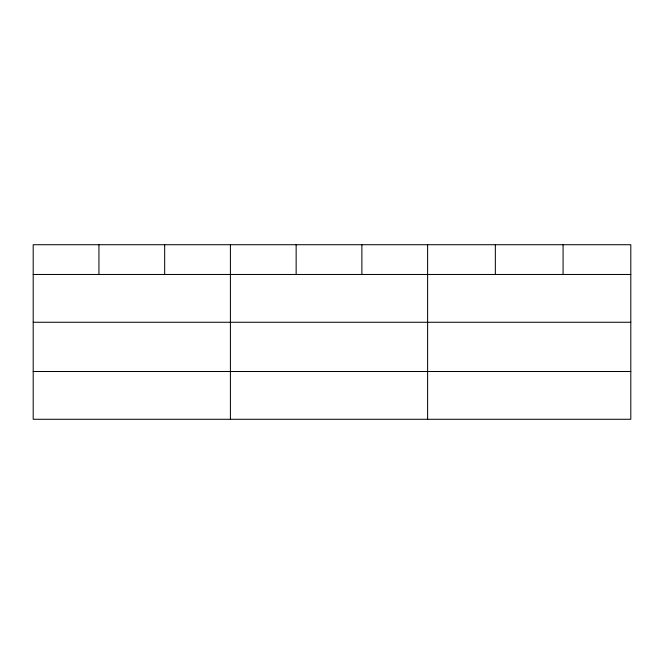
<?xml version="1.0" encoding="UTF-8"?>
<svg xmlns="http://www.w3.org/2000/svg" width="664" height="664" viewBox="0 0 664 664"><rect width="100%" height="100%" fill="white"/><g stroke="black" fill="none" stroke-linecap="round" stroke-linejoin="round"><path stroke-width="1" d="M630.8 322.264L630.8 244.717L33.2 244.717L33.2 419.283L630.8 419.283L630.8 322.264L33.2 322.264M33.2 274.473L630.8 274.473M33.2 371.5L630.8 371.5M563.072 244.717L563.072 274.473M495.344 244.717L495.344 274.473M427.616 244.717L427.616 419.283M361.88 244.717L361.88 274.473M296.144 244.717L296.144 274.473M230.408 244.717L230.408 419.283M164.672 244.717L164.672 274.473M98.936 244.717L98.936 274.473"/></g></svg>
